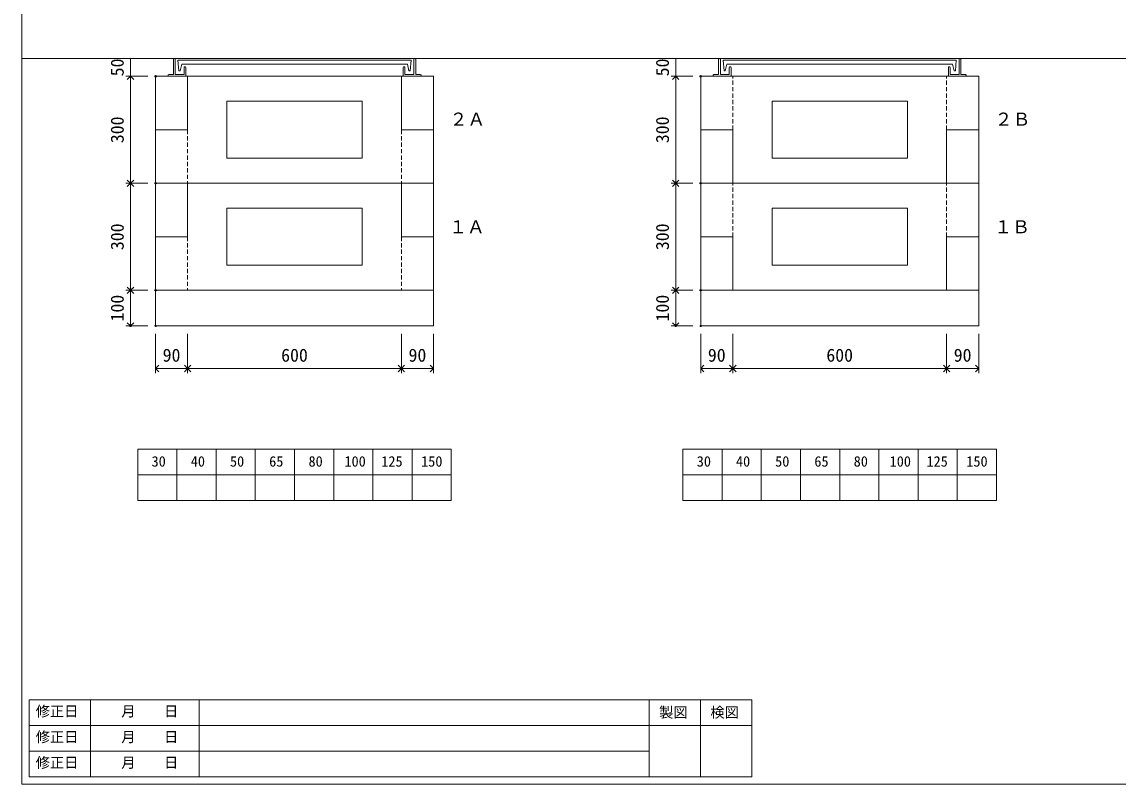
# Model space of a CAD drawing. Units: millimetres, scale not verified. Extents: x -4890 to 18490, y -2286 to 2286.
# Drawn here: x -1230 to 1846, y -1989 to 149 of the extents above; entities that cross this region are included whole.
import ezdxf
from ezdxf.enums import TextEntityAlignment as Align

# ---------------------------------------------------------------- set-up
doc = ezdxf.new("R2010")
doc.units = ezdxf.units.MM
doc.header["$LTSCALE"] = 10
doc.header["$PDMODE"] = 32
doc.header["$PDSIZE"] = 4
doc.linetypes.add('DASHED1', pattern=[1.8, 1.2, -0.6])
doc.linetypes.add('USER5', pattern=[3.185, 0.01, -3.175])
doc.layers.add('0-1_Defpoints', color=7, linetype='Continuous')
for name, color, linetype, lineweight in [('0-2_waku', 7, 'Continuous', 18), ('0-3_gaikei', 7, 'Continuous', 18), ('0-4_kakure', 7, 'USER5', 18), ('0-5_sunpou', 7, 'Continuous', 5), ('0-8_uchigawa', 6, 'Continuous', 18), ('0-A_futa', 3, 'Continuous', 18), ('0-B_GL', 4, 'Continuous', 18), ('0-D_文字１', 7, 'Continuous', 18)]:
    doc.layers.add(name, color=color, linetype=linetype, lineweight=lineweight)
doc.styles.add('ＭＳ ゴシック', font='')
doc.styles.get('ＭＳ ゴシック').set_extended_font_data('MS Gothic')

# ---------------------------------------------------------------- blocks, each defined once
blk = doc.blocks.new('_Open90')
at = {"layer": '0-5_sunpou'}
blk.add_line((0, 0), (-1, 0), dxfattribs=at)
blk.add_lwpolyline([(-0.5, 0.5), (0, 0), (-0.5, -0.5)], dxfattribs=at)
blk = doc.blocks.new('D65')
at = {"layer": '0-1_Defpoints'}
for p in [(592.32, 1914.36), (522.02, 1614.36), (592.32, 1614.36)]:
    blk.add_point(p, dxfattribs=at)
at = {"layer": '0-5_sunpou'}
for p, q in [((570.32, 1914.36), (509.02, 1914.36)), ((522.02, 1896.36), (522.02, 1632.36)), ((570.32, 1614.36), (509.02, 1614.36))]:
    blk.add_line(p, q, dxfattribs=at)
at = {"layer": '0-5_sunpou', "xscale": 18, "yscale": 18}
for p, rotation in [((522.02, 1914.36), 90), ((522.02, 1614.36), 270)]:
    blk.add_blockref('_Open90', p, dxfattribs=dict(at, rotation=rotation))
at = {"layer": '0-5_sunpou', "style": 'ＭＳ ゴシック'}
blk.add_text('300', height=36.66, rotation=90, dxfattribs=at).set_placement((514.02, 1726.86), align=Align.BOTTOM_LEFT)
blk = doc.blocks.new('D66')
at = {"layer": '0-1_Defpoints'}
for p in [(2122.32, 1914.36), (2052.02, 1614.36), (2122.32, 1614.36)]:
    blk.add_point(p, dxfattribs=at)
at = {"layer": '0-5_sunpou'}
for p, q in [((2100.32, 1914.36), (2039.02, 1914.36)), ((2052.02, 1896.36), (2052.02, 1632.36)), ((2100.32, 1614.36), (2039.02, 1614.36))]:
    blk.add_line(p, q, dxfattribs=at)
at = {"layer": '0-5_sunpou', "xscale": 18, "yscale": 18}
for p, rotation in [((2052.02, 1914.36), 90), ((2052.02, 1614.36), 270)]:
    blk.add_blockref('_Open90', p, dxfattribs=dict(at, rotation=rotation))
at = {"layer": '0-5_sunpou', "style": 'ＭＳ ゴシック'}
blk.add_text('300', height=36.66, rotation=90, dxfattribs=at).set_placement((2044.02, 1726.86), align=Align.BOTTOM_LEFT)
blk = doc.blocks.new('D67')
at = {"layer": '0-1_Defpoints'}
for p in [(592.32, 2214.36), (522.02, 1914.36), (592.32, 1914.36)]:
    blk.add_point(p, dxfattribs=at)
at = {"layer": '0-5_sunpou'}
for p, q in [((570.32, 2214.36), (509.02, 2214.36)), ((522.02, 2196.36), (522.02, 1932.36)), ((570.32, 1914.36), (509.02, 1914.36))]:
    blk.add_line(p, q, dxfattribs=at)
at = {"layer": '0-5_sunpou', "xscale": 18, "yscale": 18}
for p, rotation in [((522.02, 2214.36), 90), ((522.02, 1914.36), 270)]:
    blk.add_blockref('_Open90', p, dxfattribs=dict(at, rotation=rotation))
at = {"layer": '0-5_sunpou', "style": 'ＭＳ ゴシック'}
blk.add_text('300', height=36.66, rotation=90, dxfattribs=at).set_placement((514.02, 2026.86), align=Align.BOTTOM_LEFT)
blk = doc.blocks.new('D68')
at = {"layer": '0-1_Defpoints'}
for p in [(2122.32, 2214.36), (2052.02, 1914.36), (2122.32, 1914.36)]:
    blk.add_point(p, dxfattribs=at)
at = {"layer": '0-5_sunpou'}
for p, q in [((2100.32, 2214.36), (2039.02, 2214.36)), ((2052.02, 2196.36), (2052.02, 1932.36)), ((2100.32, 1914.36), (2039.02, 1914.36))]:
    blk.add_line(p, q, dxfattribs=at)
at = {"layer": '0-5_sunpou', "xscale": 18, "yscale": 18}
for p, rotation in [((2052.02, 2214.36), 90), ((2052.02, 1914.36), 270)]:
    blk.add_blockref('_Open90', p, dxfattribs=dict(at, rotation=rotation))
at = {"layer": '0-5_sunpou', "style": 'ＭＳ ゴシック'}
blk.add_text('300', height=36.66, rotation=90, dxfattribs=at).set_placement((2044.02, 2026.86), align=Align.BOTTOM_LEFT)
blk = doc.blocks.new('_Open90_28')
at = {"layer": '0-5_sunpou'}
blk.add_line((0, 0), (-1, 0), dxfattribs=at)
blk.add_lwpolyline([(-0.5, 0.5), (0, 0), (-0.5, -0.5)], dxfattribs=at)

msp = doc.modelspace()

# ---------------------------------------------------------------- linework, layer by layer
at = {"layer": '0-2_waku'}
for p, q in [((-1230, 2286.24), (-1230, -1988.76)), ((-905, -1049.76), (-905, -1193.76)), ((-905, -1049.76), (-905, -1193.76)), ((-905, -1049.76), (-905, -1193.76)), ((-905, -1049.76), (-905, -1193.76)), ((-905, -1049.76), (-25, -1049.76)), ((-795, -1049.76), (-795, -1193.76)), ((-685, -1049.76), (-685, -1193.76)), ((-685, -1049.76), (-685, -1193.76)), ((-575, -1049.76), (-575, -1193.76)), ((-465, -1049.76), (-465, -1193.76)), ((-355, -1049.76), (-355, -1193.76)), ((-245, -1049.76), (-245, -1193.76)), ((-135, -1049.76), (-135, -1193.76)), ((-25, -1049.76), (-25, -1193.76)), ((625, -1049.76), (625, -1193.76)), ((625, -1049.76), (625, -1193.76)), ((625, -1049.76), (625, -1193.76)), ((625, -1049.76), (625, -1193.76)), ((625, -1049.76), (1505, -1049.76)), ((735, -1049.76), (735, -1193.76)), ((845, -1049.76), (845, -1193.76)), ((845, -1049.76), (845, -1193.76)), ((955, -1049.76), (955, -1193.76)), ((1065, -1049.76), (1065, -1193.76)), ((1175, -1049.76), (1175, -1193.76)), ((1285, -1049.76), (1285, -1193.76)), ((1395, -1049.76), (1395, -1193.76)), ((1505, -1049.76), (1505, -1193.76)), ((-905, -1121.76), (-25, -1121.76)), ((625, -1121.76), (1505, -1121.76)), ((-905, -1193.76), (-25, -1193.76)), ((625, -1193.76), (1505, -1193.76)), ((-1210, -1752.76), (-1210, -1968.76)), ((-1210, -1752.76), (-1210, -1968.76)), ((-1210, -1752.76), (818, -1752.76)), ((-1037.5, -1752.76), (-1037.5, -1968.76)), ((-732.5, -1752.76), (-732.5, -1968.76)), ((-732.5, -1752.76), (-732.5, -1968.76)), ((530, -1752.76), (530, -1968.76)), ((530, -1752.76), (530, -1968.76)), ((674, -1752.76), (674, -1968.76)), ((818, -1752.76), (818, -1968.76)), ((-1210, -1824.76), (818, -1824.76)), ((-1210, -1896.76), (530, -1896.76)), ((-1210, -1968.76), (818, -1968.76)), ((-1230, -1988.76), (4890, -1988.76)), ((-1230, -1988.76), (4890, -1988.76)), ((-1230, -1988.76), (4890, -1988.76))]:
    msp.add_line(p, q, dxfattribs=at)
at = {"layer": '0-3_gaikei'}
for p, q in [((-75, -3.76), (-855, -3.76)), ((-75, -3.76), (-855, -3.76)), ((-75, -3.76), (-855, -3.76)), ((-75, -3.76), (-855, -3.76)), ((-855, -153.76), (-855, -3.76)), ((-165, -3.76), (-765, -3.76)), ((-165, -153.76), (-165, -3.76)), ((-75, -153.76), (-75, -3.76)), ((1455, -3.76), (675, -3.76)), ((1455, -3.76), (675, -3.76)), ((1455, -3.76), (675, -3.76)), ((1455, -3.76), (675, -3.76)), ((1455, -3.76), (675, -3.76)), ((1455, -3.76), (675, -3.76)), ((1455, -3.76), (675, -3.76)), ((1455, -3.76), (675, -3.76)), ((1455, -3.76), (675, -3.76)), ((1455, -3.76), (675, -3.76)), ((1455, -3.76), (675, -3.76)), ((1455, -3.76), (675, -3.76)), ((1455, -3.76), (675, -3.76)), ((1455, -3.76), (675, -3.76)), ((675, -3.76), (675, -153.76)), ((675, -3.76), (675, -153.76)), ((1365, -3.76), (765, -3.76)), ((1365, -3.76), (765, -3.76)), ((1365, -3.76), (765, -3.76)), ((1365, -3.76), (765, -3.76)), ((1455, -3.76), (1455, -153.76)), ((-855, -303.76), (-855, -153.76)), ((-75, -153.76), (-165, -153.76)), ((-75, -303.76), (-75, -153.76)), ((-75, -303.76), (-75, -153.76)), ((765, -153.76), (675, -153.76)), ((675, -153.76), (675, -303.76)), ((765, -153.76), (765, -303.76)), ((765, -153.76), (765, -303.76)), ((1365, -153.76), (1365, -303.76)), ((1455, -153.76), (1455, -303.76)), ((-855, -453.76), (-855, -303.76)), ((-75, -303.76), (-855, -303.76)), ((-765, -303.76), (-765, -453.76)), ((-165, -303.76), (-765, -303.76)), ((-165, -453.76), (-165, -303.76)), ((-75, -453.76), (-75, -303.76)), ((675, -303.76), (675, -453.76)), ((675, -303.76), (675, -453.76)), ((1455, -303.76), (675, -303.76)), ((1455, -303.76), (675, -303.76)), ((1455, -303.76), (675, -303.76)), ((1455, -303.76), (675, -303.76)), ((1455, -303.76), (675, -303.76)), ((1455, -303.76), (675, -303.76)), ((1365, -303.76), (765, -303.76)), ((1365, -303.76), (765, -303.76)), ((1455, -303.76), (1455, -453.76)), ((1455, -303.76), (1455, -453.76)), ((-855, -603.76), (-855, -453.76)), ((-765, -453.76), (-855, -453.76)), ((-75, -603.76), (-75, -453.76)), ((765, -453.76), (675, -453.76)), ((675, -453.76), (675, -603.76)), ((765, -453.76), (765, -603.76)), ((765, -453.76), (765, -603.76)), ((1365, -453.76), (1365, -603.76)), ((1455, -453.76), (1365, -453.76)), ((1455, -453.76), (1455, -603.76)), ((-75, -603.76), (-855, -603.76)), ((-75, -603.76), (-855, -603.76)), ((-75, -603.76), (-855, -603.76)), ((-855, -703.76), (-855, -603.76)), ((-75, -603.76), (-855, -603.76)), ((1455, -603.76), (675, -603.76)), ((1455, -603.76), (675, -603.76)), ((1455, -603.76), (675, -603.76)), ((1455, -603.76), (675, -603.76)), ((1455, -603.76), (675, -603.76)), ((1455, -603.76), (675, -603.76)), ((1455, -603.76), (675, -603.76)), ((1455, -603.76), (675, -603.76)), ((1455, -603.76), (675, -603.76)), ((675, -703.76), (675, -603.76)), ((1365, -603.76), (765, -603.76)), ((1365, -603.76), (765, -603.76)), ((1455, -703.76), (1455, -603.76))]:
    msp.add_line(p, q, dxfattribs=at)
at = {"layer": '0-3_gaikei', "lineweight": 5}
for p, q in [((-75, -703.76), (-855, -703.76)), ((1455, -703.76), (675, -703.76))]:
    msp.add_line(p, q, dxfattribs=at)
at = {"layer": '0-3_gaikei'}
for points in [[(-765, -3.76), (-765, -153.76), (-855, -153.76)], [(-765, -3.76), (-765, -153.76), (-765, -3.76)], [(1455, -3.76), (1455, -153.76), (1365, -153.76)], [(-75, -303.76), (-855, -303.76), (-855, -153.76)], [(-765, -303.76), (-765, -453.76), (-765, -303.76)], [(-75, -603.76), (-855, -603.76), (-855, -453.76)], [(-75, -603.76), (-75, -453.76), (-165, -453.76)], [(-75, -703.76), (-75, -603.76), (-855, -603.76)]]:
    msp.add_lwpolyline(points, dxfattribs=at)
at = {"layer": '0-4_kakure', "linetype": 'DASHED1', "lineweight": 5}
for p, q in [((765, -153.76), (765, -3.76)), ((1365, -153.76), (1365, -3.76)), ((-765, -153.76), (-765, -303.76)), ((-165, -153.76), (-165, -303.76)), ((765, -453.76), (765, -303.76)), ((1365, -453.76), (1365, -303.76)), ((-765, -453.76), (-765, -603.76)), ((-165, -453.76), (-165, -603.76))]:
    msp.add_line(p, q, dxfattribs=at)
at = {"layer": '0-5_sunpou'}
for p, q in [((-877, 46.24), (-938.3, 46.24)), ((-925.3, 46.24), (-925.3, -3.76)), ((653, 46.24), (591.7, 46.24)), ((604.7, 46.24), (604.7, -3.76)), ((-877, -3.76), (-938.3, -3.76)), ((-877, -3.76), (-938.3, -3.76)), ((653, -3.76), (591.7, -3.76)), ((653, -3.76), (591.7, -3.76)), ((-877, -603.76), (-938.3, -603.76)), ((-877, -603.76), (-938.3, -603.76)), ((653, -603.76), (591.7, -603.76)), ((653, -603.76), (591.7, -603.76)), ((-925.3, -621.76), (-925.3, -685.76)), ((604.7, -621.76), (604.7, -685.76)), ((-877, -703.76), (-938.3, -703.76)), ((653, -703.76), (591.7, -703.76)), ((-855, -725.76), (-855, -836.2)), ((-765, -725.76), (-765, -836.2)), ((-765, -725.76), (-765, -836.2)), ((-165, -725.76), (-165, -836.2)), ((-165, -725.76), (-165, -836.2)), ((-75, -725.76), (-75, -836.2)), ((675, -725.76), (675, -836.2)), ((765, -725.76), (765, -836.2)), ((765, -725.76), (765, -836.2)), ((1365, -725.76), (1365, -836.2)), ((1365, -725.76), (1365, -836.2)), ((1455, -725.76), (1455, -836.2)), ((-855, -823.2), (-837, -823.2)), ((-837, -823.2), (-783, -823.2)), ((-765, -823.2), (-783, -823.2)), ((-765, -823.2), (-747, -823.2)), ((-747, -823.2), (-183, -823.2)), ((-165, -823.2), (-183, -823.2)), ((-165, -823.2), (-147, -823.2)), ((-147, -823.2), (-93, -823.2)), ((-75, -823.2), (-93, -823.2)), ((675, -823.2), (693, -823.2)), ((693, -823.2), (747, -823.2)), ((765, -823.2), (747, -823.2)), ((765, -823.2), (783, -823.2)), ((783, -823.2), (1347, -823.2)), ((1365, -823.2), (1347, -823.2)), ((1365, -823.2), (1383, -823.2)), ((1383, -823.2), (1437, -823.2)), ((1455, -823.2), (1437, -823.2))]:
    msp.add_line(p, q, dxfattribs=at)
for points in [[(-846, -832.2), (-855, -823.2), (-846, -814.2)], [(-774, -814.2), (-765, -823.2), (-774, -832.2)], [(-756, -832.2), (-765, -823.2), (-756, -814.2)], [(-174, -814.2), (-165, -823.2), (-174, -832.2)], [(-156, -832.2), (-165, -823.2), (-156, -814.2)], [(-84, -814.2), (-75, -823.2), (-84, -832.2)], [(684, -832.2), (675, -823.2), (684, -814.2)], [(756, -814.2), (765, -823.2), (756, -832.2)], [(774, -832.2), (765, -823.2), (774, -814.2)], [(1356, -814.2), (1365, -823.2), (1356, -832.2)], [(1374, -832.2), (1365, -823.2), (1374, -814.2)], [(1446, -814.2), (1455, -823.2), (1446, -832.2)]]:
    msp.add_lwpolyline(points, dxfattribs=at)
for p in [(-925.3, -603.76), (-855, -603.76), (604.7, -603.76), (675, -603.76), (-925.3, -703.76), (-855, -703.76), (604.7, -703.76), (675, -703.76)]:
    msp.add_point(p, dxfattribs=at)
at = {"layer": '0-8_uchigawa'}
for p, q in [((-275, -73.76), (-655, -73.76)), ((-655, -233.76), (-655, -73.76)), ((-275, -73.76), (-655, -73.76)), ((-275, -233.76), (-275, -73.76)), ((1255, -73.76), (875, -73.76)), ((1255, -73.76), (875, -73.76)), ((1255, -73.76), (875, -73.76)), ((875, -233.76), (875, -73.76)), ((1255, -73.76), (875, -73.76)), ((1255, -73.76), (875, -73.76)), ((1255, -73.76), (875, -73.76)), ((1255, -233.76), (1255, -73.76)), ((-275, -233.76), (-655, -233.76)), ((1255, -233.76), (875, -233.76)), ((1255, -233.76), (875, -233.76)), ((1255, -233.76), (875, -233.76)), ((-275, -373.76), (-655, -373.76)), ((-655, -533.76), (-655, -373.76)), ((-275, -533.76), (-275, -373.76)), ((875, -533.76), (875, -373.76)), ((1255, -373.76), (875, -373.76)), ((1255, -373.76), (1255, -533.76)), ((1255, -533.76), (1255, -373.76)), ((-275, -533.76), (-655, -533.76)), ((1255, -533.76), (875, -533.76)), ((1255, -533.76), (875, -533.76))]:
    msp.add_line(p, q, dxfattribs=at)
for points in [[(875, -73.76), (875, -233.76), (875, -73.76)], [(1255, -73.76), (1255, -233.76), (1255, -73.76)], [(1255, -373.76), (875, -373.76), (875, -533.76)]]:
    msp.add_lwpolyline(points, dxfattribs=at)
at = {"layer": '0-A_futa'}
for p, q in [((-805, 44.24), (-805, 1.24)), ((-803, 46.24), (-800, 46.24)), ((-800, 46.24), (-800, 1.24)), ((-792.19, 41.74), (-137.86, 41.74)), ((-792.19, 41.74), (-789.7, 11.74)), ((-137.86, 41.74), (-140.11, 11.74)), ((-130, 46.24), (-130, 1.24)), ((-130, 46.24), (-127, 46.24)), ((-125, 44.24), (-125, 1.24)), ((725, 44.24), (725, 1.24)), ((727, 46.24), (730, 46.24)), ((730, 46.24), (730, 1.24)), ((737.81, 41.74), (1392.14, 41.74)), ((737.81, 41.74), (740.3, 11.74)), ((1392.14, 41.74), (1389.89, 11.74)), ((1400, 46.24), (1400, 1.24)), ((1400, 46.24), (1403, 46.24)), ((1405, 44.24), (1405, 1.24)), ((-818, 1.24), (-805, 1.24)), ((-800, 1.24), (-775, 1.24)), ((-789.7, 11.74), (-785.99, 11.74)), ((-781.67, 30.74), (-785.99, 11.74)), ((-781.67, 30.74), (-148.33, 30.74)), ((-775, 21.24), (-775, 1.24)), ((-773, 23.24), (-772, 23.24)), ((-770, 21.24), (-770, -3.76)), ((-160, 21.24), (-160, -3.76)), ((-157, 23.24), (-158, 23.24)), ((-155, 21.24), (-155, 1.24)), ((-130, 1.24), (-155, 1.24)), ((-148.33, 30.74), (-144.01, 11.74)), ((-140.11, 11.74), (-144.01, 11.74)), ((-112, 1.24), (-125, 1.24)), ((712, 1.24), (725, 1.24)), ((730, 1.24), (755, 1.24)), ((740.3, 11.74), (744.01, 11.74)), ((748.33, 30.74), (744.01, 11.74)), ((748.33, 30.74), (1381.67, 30.74)), ((755, 21.24), (755, 1.24)), ((757, 23.24), (758, 23.24)), ((760, 21.24), (760, -3.76)), ((1370, 21.24), (1370, -3.76)), ((1373, 23.24), (1372, 23.24)), ((1375, 21.24), (1375, 1.24)), ((1400, 1.24), (1375, 1.24)), ((1381.67, 30.74), (1385.99, 11.74)), ((1389.89, 11.74), (1385.99, 11.74)), ((1418, 1.24), (1405, 1.24)), ((-820, -0.76), (-820, -1.76)), ((-770, -3.76), (-818, -3.76)), ((-770, -3.76), (-818, -3.76)), ((-160, -3.76), (-112, -3.76)), ((-160, -3.76), (-112, -3.76)), ((-110, -0.76), (-110, -1.76)), ((710, -0.76), (710, -1.76)), ((760, -3.76), (712, -3.76)), ((760, -3.76), (712, -3.76)), ((1370, -3.76), (1418, -3.76)), ((1370, -3.76), (1418, -3.76)), ((1420, -0.76), (1420, -1.76))]:
    msp.add_line(p, q, dxfattribs=at)
for centre, start, end in [((-803, 44.24), 90, 180), ((-127, 44.24), 0, 90), ((727, 44.24), 90, 180), ((1403, 44.24), 0, 90), ((-818, -0.76), 90, 180), ((-773, 21.24), 90, 180), ((-772, 21.24), 0, 90), ((-158, 21.24), 90, 180), ((-157, 21.24), 0, 90), ((-112, -0.76), 0, 90), ((712, -0.76), 90, 180), ((757, 21.24), 90, 180), ((758, 21.24), 0, 90), ((1372, 21.24), 90, 180), ((1373, 21.24), 0, 90), ((1418, -0.76), 0, 90), ((-818, -1.76), 180, 270), ((-112, -1.76), 270, 0), ((712, -1.76), 180, 270), ((1418, -1.76), 270, 0)]:
    msp.add_arc(centre, 2, start, end, dxfattribs=at)
at = {"layer": '0-B_GL'}
msp.add_line((-1230, 46.24), (4890, 46.24), dxfattribs=at)

# ---------------------------------------------------------------- block references
at = {"layer": '0-5_sunpou'}
for name in ['D67', 'D68', 'D65', 'D66']:
    msp.add_blockref(name, (-1447.32, -2218.12), dxfattribs=at)
at = {"layer": '0-5_sunpou', "xscale": 18, "yscale": 18}
for p, rotation in [((-925.3, -603.76), 90), ((604.7, -603.76), 90), ((-925.3, -703.76), 270), ((604.7, -703.76), 270)]:
    msp.add_blockref('_Open90_28', p, dxfattribs=dict(at, rotation=rotation))

# ---------------------------------------------------------------- texts
at = {"layer": '0-5_sunpou', "style": 'ＭＳ ゴシック'}
for s, p in [('50', (-933.3, -3.76)), ('50', (596.7, -3.76)), ('100', (-933.3, -691.26)), ('100', (596.7, -691.26))]:
    msp.add_text(s, height=36.66, rotation=90, dxfattribs=at).set_placement(p, align=Align.BOTTOM_LEFT)
for s, p in [('90', (-835, -815.2)), ('600', (-502.5, -815.2)), ('90', (-145, -815.2)), ('90', (695, -815.2)), ('600', (1027.5, -815.2)), ('90', (1385, -815.2))]:
    msp.add_text(s, height=36.66, dxfattribs=at).set_placement(p, align=Align.BOTTOM_LEFT)
at = {"layer": '0-D_文字１', "style": 'ＭＳ ゴシック'}
for s, height, p in [('２Ａ', 36.66, (-29.73, -153.2)), ('２Ｂ', 36.66, (1500.15, -153.2)), ('１Ａ', 36.66, (-31.05, -455.07)), ('１Ｂ', 36.66, (1498.83, -455.07)), ('30', 29.33, (-866.15, -1107.21)), ('40', 29.33, (-756.15, -1107.21)), ('50', 29.33, (-646.15, -1107.21)), ('65', 29.33, (-536.15, -1107.21)), ('80', 29.33, (-425.74, -1107.21)), ('100', 29.33, (-324.87, -1107.21)), ('125', 29.33, (-221.48, -1107.21)), ('150', 29.33, (-109.72, -1107.21)), ('30', 29.33, (663.85, -1107.21)), ('40', 29.33, (773.85, -1107.21)), ('50', 29.33, (883.85, -1107.21)), ('65', 29.33, (993.85, -1107.21)), ('80', 29.33, (1104.26, -1107.21)), ('100', 29.33, (1205.13, -1107.21)), ('125', 29.33, (1308.52, -1107.21)), ('150', 29.33, (1420.28, -1107.21)), ('修正日', 29.33, (-1191.35, -1808.05)), ('\u3000\u3000月\u3000\u3000日', 29.33, (-1031.2, -1808.05)), ('製図', 29.33, (558.06, -1811.01)), ('検図', 29.33, (702.06, -1811.01)), ('修正日', 29.33, (-1191.35, -1880.05)), ('\u3000\u3000月\u3000\u3000日', 29.33, (-1031.2, -1880.05)), ('修正日', 29.33, (-1191.35, -1952.05)), ('\u3000\u3000月\u3000\u3000日', 29.33, (-1031.2, -1952.05))]:
    msp.add_text(s, height=height, dxfattribs=at).set_placement(p, align=Align.BOTTOM_LEFT)

doc.saveas('drawing.dxf')
